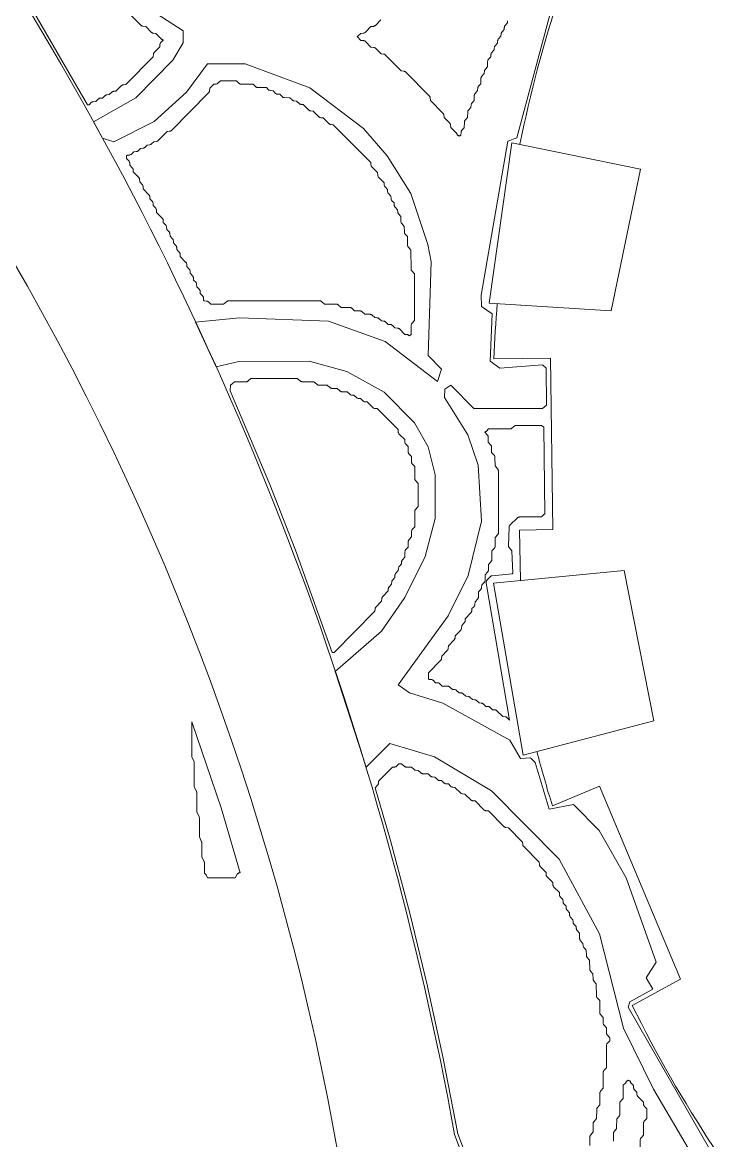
# Model space of a CAD drawing. Header units: inches. Extents: x 36 to 190, y -75 to 56.
# Drawn here: x 40.85 to 46.39, y -54.96 to -46.09 of the extents above; entities that cross this region are included whole.
import ezdxf

# ---------------------------------------------------------------- set-up
doc = ezdxf.new("R2010")
doc.units = ezdxf.units.IN
for name, color, linetype, lineweight in [('01_ORIGINAL_CAD', 7, 'Continuous', 20), ('02_APPROVED_PDF_OUTLINES', 7, 'Continuous', 15), ('03_ADDED_AREAS_SAME_COMPOSITION', 7, 'Continuous', 15), ('04_APPROVED_PERIMETER', 7, 'Continuous', 15)]:
    doc.layers.add(name, color=color, linetype=linetype, lineweight=lineweight)

# ---------------------------------------------------------------- blocks, each defined once
blk = doc.blocks.new('07_SCALES')
at = {"layer": '01_ORIGINAL_CAD'}
for points in [[(44.2832, 37.0838, 0.090917), (40.9305, 45.9685, -0.652582), (40.9305, 49.0108, -0.158741), (45.0035, 48.4251, -0.098355), (47.824, 46.2028), (47.7547, 46.078)], [(47.0869, 44.6297, -0.062406), (47.763, 46.0735), (45.5722, 47.2899, 0.058367), (44.8008, 44.9442, 0.058367)], [(44.6214, 43.6801, 0.010358), (44.595, 43.2412)], [(44.936, 40.1239, 0.010564), (45.0593, 39.6928, 0.010564)], [(45.6919, 38.1087, 0.060935), (47.1089, 35.956, -0.206423), (49.3752, 35.9901)], [(46.9349, 35.809, 0.119192), (44.6213, 36.1879), (44.2832, 37.0838)]]:
    blk.add_lwpolyline(points, format="xyb", dxfattribs=at)
for points in [[(45.7571, 44.7481), (44.7382, 44.9571), (44.5564, 43.6842), (45.5244, 43.6224)], [(45.6289, 41.5624), (44.5925, 41.4607), (44.8281, 40.0955), (45.8647, 40.3685)]]:
    blk.add_lwpolyline(points, close=True, dxfattribs=at)
for points in [[(45.0437, 43.247), (44.595, 43.2412)], [(44.8072, 41.4818), (44.7991, 41.881), (45.0612, 41.8863), (45.0437, 43.247)], [(46.075, 38.3173), (45.4333, 39.8494), (45.0593, 39.6928)], [(46.075, 38.3173), (45.6919, 38.1087)]]:
    blk.add_lwpolyline(points, dxfattribs=at)
blk.add_arc((22.064, 33.1953), 21.6191, 354.05829, 36.03187, dxfattribs=at)
at = {"layer": '02_APPROVED_PDF_OUTLINES'}
for points in [[(44.7039, 45.9256), (44.7032, 45.9085), (44.6842, 45.8879), (44.6819, 45.8852), (44.6801, 45.8821), (44.6788, 45.8789), (44.6779, 45.8754), (44.6775, 45.8719), (44.6768, 45.8551), (44.6595, 45.8372), (44.6573, 45.8346), (44.6554, 45.8317), (44.654, 45.8286), (44.653, 45.8253), (44.6525, 45.8219), (44.6508, 45.8015), (44.6313, 45.7805), (44.6291, 45.7778), (44.6273, 45.7747), (44.6259, 45.7715), (44.625, 45.768), (44.6246, 45.7645), (44.6239, 45.7474), (44.6048, 45.7268), (44.6026, 45.7241), (44.6008, 45.721), (44.5995, 45.7178), (44.5986, 45.7143), (44.5982, 45.7108), (44.5975, 45.6937), (44.5784, 45.6731), (44.5762, 45.6704), (44.5744, 45.6673), (44.573, 45.6641), (44.5721, 45.6606), (44.5717, 45.6571), (44.571, 45.64), (44.552, 45.6194), (44.55, 45.6171), (44.5484, 45.6145), (44.5471, 45.6118), (44.5461, 45.6089), (44.5455, 45.6059), (44.5453, 45.6029), (44.5444, 45.5595), (44.5273, 45.5419), (44.5251, 45.5392), (44.5233, 45.5363), (44.5218, 45.5332), (44.5209, 45.5299), (44.5203, 45.5265), (44.5186, 45.5062), (44.4991, 45.4852), (44.4972, 45.4828), (44.4956, 45.4803), (44.4943, 45.4775), (44.4933, 45.4746), (44.4927, 45.4717), (44.4924, 45.4686), (44.4916, 45.4253), (44.4745, 45.4076), (44.4723, 45.405), (44.4704, 45.4021), (44.469, 45.399), (44.468, 45.3957), (44.4675, 45.3923), (44.4657, 45.3715), (44.4449, 45.3475), (44.4428, 45.3447), (44.4411, 45.3416), (44.4398, 45.3382), (44.439, 45.3348), (44.4388, 45.3312), (44.4386, 45.2909), (44.4216, 45.2734), (44.4194, 45.2708), (44.4176, 45.2679), (44.4162, 45.2647), (44.4152, 45.2615), (44.4147, 45.2581), (44.413, 45.2377), (44.3935, 45.2167), (44.3915, 45.2143), (44.3899, 45.2118), (44.3886, 45.209), (44.3876, 45.2062), (44.387, 45.2032), (44.3868, 45.2002), (44.3859, 45.1565), (44.3671, 45.1362), (44.3651, 45.1338), (44.3635, 45.1312), (44.3622, 45.1285), (44.3612, 45.1256), (44.3606, 45.1227), (44.3604, 45.1196), (44.3595, 45.0759), (44.3407, 45.0556), (44.3388, 45.0533), (44.3371, 45.0507), (44.3358, 45.048), (44.3349, 45.0452), (44.3343, 45.0422), (44.334, 45.0392), (44.3335, 45.017), (44.3323, 45.0166), (44.3291, 45.0153), (44.3262, 45.0135), (44.3236, 45.0113), (44.3199, 45.0079), (44.3161, 45.0113), (44.3135, 45.0135), (44.3106, 45.0153), (44.3074, 45.0166), (44.3041, 45.0175), (44.304, 45.0175), (44.3034, 45.0206), (44.3024, 45.0237), (44.301, 45.0266), (44.2992, 45.0294), (44.2971, 45.0318), (44.2527, 45.077), (44.2509, 45.097), (44.2504, 45.1004), (44.2494, 45.1037), (44.2479, 45.1068), (44.2461, 45.1097), (44.2438, 45.1123), (44.1994, 45.1574), (44.1977, 45.1775), (44.1971, 45.1809), (44.1961, 45.1842), (44.1947, 45.1873), (44.1928, 45.1902), (44.1905, 45.1928), (44.0925, 45.2921), (44.0892, 45.3151), (44.0886, 45.3183), (44.0875, 45.3213), (44.0861, 45.3242), (44.0843, 45.3268), (44.0822, 45.3293), (43.8961, 45.517), (43.8936, 45.5191), (43.891, 45.521), (43.8881, 45.5224), (43.885, 45.5235), (43.8819, 45.5241), (43.8592, 45.5274), (43.7342, 45.653), (43.7316, 45.6553), (43.7287, 45.6572), (43.7255, 45.6587), (43.7222, 45.6597), (43.7187, 45.6603), (43.6991, 45.662), (43.6545, 45.7066), (43.6518, 45.7089), (43.6489, 45.7108), (43.6458, 45.7123), (43.6424, 45.7133), (43.639, 45.7139), (43.6194, 45.7156), (43.5747, 45.7603), (43.5721, 45.7626), (43.5692, 45.7645), (43.566, 45.7659), (43.5627, 45.7669), (43.5592, 45.7675), (43.5397, 45.7692), (43.5089, 45.8003), (43.5089, 45.8006), (43.5102, 45.8009), (43.5133, 45.8019), (43.5162, 45.8034), (43.519, 45.8052), (43.5214, 45.8073), (43.5394, 45.8252), (43.5591, 45.827), (43.5625, 45.8276), (43.5658, 45.8286), (43.569, 45.8301), (43.5719, 45.832), (43.5745, 45.8343), (43.619, 45.879), (43.6386, 45.8808), (43.642, 45.8813), (43.6454, 45.8823), (43.6485, 45.8838), (43.6514, 45.8857), (43.6541, 45.888), (43.6985, 45.9327)], [(41.4222, 46.2641), (41.7945, 45.8886), (41.797, 45.8864), (41.7996, 45.8846), (41.8025, 45.8832), (41.8056, 45.8821), (41.8087, 45.8814), (41.8314, 45.8782), (41.8766, 45.833), (41.8792, 45.8307), (41.8822, 45.8288), (41.8853, 45.8273), (41.8887, 45.8263), (41.8921, 45.8258), (41.9117, 45.824), (41.9564, 45.7794), (41.9588, 45.7772), (41.9616, 45.7754), (41.9645, 45.7739), (41.9676, 45.7729), (41.969, 45.7726), (41.969, 45.7718), (41.9504, 45.7517), (41.9481, 45.7489), (41.9463, 45.7459), (41.945, 45.7426), (41.9441, 45.7392), (41.9437, 45.7357), (41.943, 45.7189), (41.8992, 45.6742), (41.897, 45.6715), (41.8951, 45.6686), (41.8937, 45.6655), (41.8927, 45.6622), (41.8922, 45.6588), (41.8905, 45.6388), (41.6736, 45.4189), (41.654, 45.4171), (41.6506, 45.4166), (41.6473, 45.4156), (41.6441, 45.4141), (41.6412, 45.4122), (41.6386, 45.4099), (41.5946, 45.3656), (41.5782, 45.3649), (41.5747, 45.3645), (41.5712, 45.3635), (41.5679, 45.3621), (41.5649, 45.3603), (41.5621, 45.358), (41.5419, 45.3388), (41.5252, 45.338), (41.5216, 45.3376), (41.5182, 45.3367), (41.5149, 45.3353), (41.5118, 45.3334), (41.5091, 45.3311), (41.4889, 45.3119), (41.4722, 45.3111), (41.4686, 45.3107), (41.4652, 45.3098), (41.4619, 45.3084), (41.4588, 45.3065), (41.456, 45.3043), (41.4354, 45.2846), (41.4154, 45.2828), (41.412, 45.2822), (41.4087, 45.2812), (41.4055, 45.2797), (41.4026, 45.2778), (41.4, 45.2756), (41.3829, 45.2586), (41.3697, 45.2586), (40.9522, 45.981)], [(44.5348, 36.4881), (44.3074, 37.0907), (44.1943, 37.6758), (44.1942, 37.6764), (44.0675, 38.2604), (44.0674, 38.2609), (43.9277, 38.8414), (43.9275, 38.842), (43.7747, 39.4188), (43.7746, 39.4194), (43.6537, 39.8372), (43.6716, 39.8564), (43.6738, 39.8591), (43.6757, 39.8622), (43.677, 39.8654), (43.6779, 39.8689), (43.6783, 39.8724), (43.679, 39.8891), (43.7891, 40.0007), (43.8053, 40.0014), (43.8089, 40.0018), (43.8123, 40.0028), (43.8156, 40.0042), (43.8187, 40.006), (43.8214, 40.0083), (43.8412, 40.0271), (43.8623, 40.0271), (43.8851, 40.0069), (43.8874, 40.0051), (43.89, 40.0035), (43.8927, 40.0023), (43.8956, 40.0014), (43.8985, 40.0008), (43.9015, 40.0006), (43.9411, 40.0004), (43.9583, 39.9833), (43.9609, 39.9811), (43.9638, 39.9792), (43.967, 39.9777), (43.9703, 39.9767), (43.9737, 39.9762), (43.9937, 39.9744), (44.0144, 39.9547), (44.0168, 39.9528), (44.0194, 39.9511), (44.0221, 39.9498), (44.025, 39.9488), (44.028, 39.9482), (44.0311, 39.9479), (44.0737, 39.947), (44.0911, 39.9298), (44.0937, 39.9275), (44.0966, 39.9256), (44.0998, 39.9242), (44.1031, 39.9232), (44.1065, 39.9226), (44.1265, 39.9208), (44.1473, 39.9012), (44.15, 39.8989), (44.1531, 39.8971), (44.1564, 39.8957), (44.1598, 39.8947), (44.1634, 39.8943), (44.1801, 39.8936), (44.2004, 39.8744), (44.2032, 39.8721), (44.2062, 39.8703), (44.2095, 39.8689), (44.213, 39.8679), (44.2165, 39.8675), (44.2332, 39.8668), (44.2535, 39.8476), (44.2563, 39.8453), (44.2594, 39.8435), (44.2626, 39.8421), (44.2661, 39.8411), (44.2697, 39.8407), (44.286, 39.84), (44.3302, 39.7958), (44.3328, 39.7935), (44.3357, 39.7916), (44.3389, 39.7902), (44.3422, 39.7891), (44.3457, 39.7886), (44.3654, 39.7868), (44.4127, 39.7406), (44.415, 39.7386), (44.4176, 39.7369), (44.4203, 39.7355), (44.4231, 39.7345), (44.4261, 39.7338), (44.4291, 39.7335), (44.4454, 39.7328), (44.5162, 39.6618), (44.5189, 39.6595), (44.5218, 39.6576), (44.5249, 39.6561), (44.5283, 39.6551), (44.5317, 39.6545), (44.5513, 39.6528), (44.6734, 39.5296), (44.6758, 39.5275), (44.6785, 39.5257), (44.6814, 39.5242), (44.6845, 39.5232), (44.6876, 39.5225), (44.7103, 39.5193), (44.8222, 39.4063), (44.824, 39.3864), (44.8245, 39.383), (44.8255, 39.3797), (44.827, 39.3765), (44.8289, 39.3736), (44.8311, 39.371), (44.9548, 39.2459), (44.9556, 39.2291), (44.9559, 39.2261), (44.9566, 39.2232), (44.9576, 39.2204), (44.9589, 39.2177), (44.9606, 39.2152), (44.9625, 39.2129), (45.0085, 39.1651), (45.0103, 39.145), (45.0108, 39.1416), (45.0118, 39.1383), (45.0133, 39.1351), (45.0151, 39.1322), (45.0174, 39.1296), (45.0618, 39.0845), (45.0635, 39.0645), (45.064, 39.0611), (45.0651, 39.0578), (45.0665, 39.0547), (45.0684, 39.0518), (45.0706, 39.0491), (45.1146, 39.0045), (45.1153, 38.9877), (45.1157, 38.9842), (45.1166, 38.9807), (45.118, 38.9775), (45.1198, 38.9745), (45.122, 38.9717), (45.1416, 38.9507), (45.1434, 38.9303), (45.1439, 38.927), (45.1449, 38.9237), (45.1464, 38.9206), (45.1482, 38.9177), (45.1504, 38.9151), (45.1679, 38.8972), (45.1686, 38.8803), (45.169, 38.8768), (45.1699, 38.8734), (45.1713, 38.8702), (45.1731, 38.8671), (45.1753, 38.8644), (45.1945, 38.8438), (45.1953, 38.8267), (45.1957, 38.8232), (45.1966, 38.8198), (45.1979, 38.8165), (45.1997, 38.8135), (45.202, 38.8107), (45.2215, 38.7897), (45.2233, 38.7694), (45.2239, 38.766), (45.2249, 38.7627), (45.2263, 38.7596), (45.2281, 38.7567), (45.2303, 38.7541), (45.2478, 38.7362), (45.2485, 38.7194), (45.249, 38.7159), (45.2498, 38.7124), (45.2512, 38.7092), (45.253, 38.7062), (45.2552, 38.7034), (45.2742, 38.6831), (45.2752, 38.6394), (45.2755, 38.6364), (45.2761, 38.6334), (45.2771, 38.6305), (45.2784, 38.6278), (45.28, 38.6252), (45.2819, 38.6229), (45.3015, 38.6019), (45.3033, 38.5815), (45.3039, 38.5782), (45.3049, 38.5749), (45.3063, 38.5718), (45.3081, 38.5689), (45.3103, 38.5663), (45.3276, 38.5486), (45.3286, 38.5052), (45.3288, 38.5022), (45.3294, 38.4992), (45.3304, 38.4964), (45.3317, 38.4936), (45.3334, 38.4911), (45.3353, 38.4887), (45.3542, 38.4685), (45.3553, 38.3981), (45.3555, 38.395), (45.3562, 38.392), (45.3571, 38.3891), (45.3584, 38.3864), (45.3601, 38.3838), (45.362, 38.3814), (45.381, 38.3611), (45.382, 38.3174), (45.3823, 38.3144), (45.3829, 38.3114), (45.3839, 38.3085), (45.3852, 38.3058), (45.3868, 38.3032), (45.3887, 38.3009), (45.4075, 38.2808), (45.408, 38.1865), (45.4082, 38.1829), (45.409, 38.1794), (45.4103, 38.1761), (45.412, 38.173), (45.4141, 38.1701), (45.4343, 38.1471), (45.4348, 38.0523), (45.435, 38.0487), (45.4358, 38.0452), (45.4371, 38.0419), (45.4388, 38.0388), (45.4409, 38.0359), (45.4611, 38.0129), (45.4615, 37.9717), (45.4617, 37.9682), (45.4625, 37.9647), (45.4638, 37.9614), (45.4655, 37.9583), (45.4676, 37.9554), (45.4878, 37.9324), (45.4882, 37.8912), (45.4884, 37.8877), (45.4892, 37.8842), (45.4905, 37.8809), (45.4922, 37.8778), (45.4943, 37.8749), (45.5145, 37.8519), (45.5145, 37.8293), (45.4945, 37.8063), (45.4923, 37.8034), (45.4906, 37.8003), (45.4894, 37.7969), (45.4886, 37.7934), (45.4884, 37.7898), (45.4884, 37.6146), (45.4684, 37.5915), (45.4662, 37.5887), (45.4645, 37.5855), (45.4632, 37.5822), (45.4625, 37.5787), (45.4622, 37.5751), (45.4622, 37.4535), (45.4421, 37.4305), (45.44, 37.4276), (45.4383, 37.4245), (45.437, 37.4211), (45.4362, 37.4176), (45.436, 37.4141), (45.4359, 37.3198), (45.4172, 37.2996), (45.4153, 37.2973), (45.4136, 37.2947), (45.4123, 37.2919), (45.4114, 37.289), (45.4108, 37.286), (45.4105, 37.2829), (45.4097, 37.2121), (45.3895, 37.1889), (45.3873, 37.186), (45.3856, 37.1829), (45.3844, 37.1795), (45.3836, 37.1761), (45.3833, 37.1725), (45.3832, 37.1046), (45.3631, 37.0815), (45.361, 37.0786), (45.3593, 37.0755), (45.358, 37.0722), (45.3573, 37.0687), (45.357, 37.0651), (45.3569, 36.9976)], [(45.5427, 37.0325), (45.5428, 37.1004), (45.5629, 37.1235), (45.565, 37.1264), (45.5667, 37.1295), (45.568, 37.1328), (45.5688, 37.1363), (45.569, 37.1399), (45.5691, 37.2078), (45.5892, 37.2309), (45.5914, 37.2338), (45.5931, 37.2369), (45.5943, 37.2402), (45.5951, 37.2437), (45.5954, 37.2473), (45.5954, 37.3421), (45.6155, 37.3651), (45.6177, 37.368), (45.6194, 37.3711), (45.6206, 37.3745), (45.6214, 37.3779), (45.6216, 37.3815), (45.6217, 37.4755), (45.6387, 37.493), (45.6408, 37.4954), (45.6425, 37.4981), (45.6439, 37.5011), (45.6449, 37.5042), (45.6455, 37.5072), (45.6456, 37.5072), (45.6489, 37.5081), (45.652, 37.5095), (45.6549, 37.5112), (45.6576, 37.5134), (45.6606, 37.5163), (45.6616, 37.5154), (45.664, 37.5137), (45.6666, 37.5123), (45.6694, 37.5112), (45.6723, 37.5105), (45.6768, 37.5095), (45.6771, 37.5073), (45.6777, 37.5041), (45.6787, 37.501), (45.6801, 37.4981), (45.6819, 37.4954), (45.684, 37.493), (45.7019, 37.4746), (45.7036, 37.4546), (45.7042, 37.4512), (45.7052, 37.4479), (45.7066, 37.4448), (45.7084, 37.4419), (45.7106, 37.4393), (45.7285, 37.421), (45.7303, 37.4009), (45.7308, 37.3975), (45.7318, 37.3942), (45.7333, 37.3911), (45.7351, 37.3882), (45.7374, 37.3856), (45.7813, 37.3409), (45.7821, 37.3241), (45.7825, 37.3206), (45.7834, 37.3172), (45.7848, 37.3139), (45.7866, 37.3109), (45.7888, 37.3081), (45.8076, 37.288), (45.8077, 37.2122), (45.7877, 37.1892), (45.7855, 37.1863), (45.7838, 37.1832), (45.7825, 37.1798), (45.7818, 37.1763), (45.7815, 37.1728), (45.7814, 37.078), (45.7614, 37.0549), (45.7592, 37.0521), (45.7575, 37.049), (45.7562, 37.0456), (45.7555, 37.0421), (45.7552, 37.0386), (45.7551, 36.9443)]]:
    blk.add_lwpolyline(points, dxfattribs=at)
for points in [[(42.424, 45.4477), (42.5513, 45.4478), (42.5741, 45.4276), (42.5764, 45.4258), (42.579, 45.4242), (42.5818, 45.423), (42.5846, 45.4221), (42.5876, 45.4215), (42.5906, 45.4213), (42.684, 45.4211), (42.7068, 45.4009), (42.7092, 45.399), (42.7118, 45.3975), (42.7145, 45.3962), (42.7174, 45.3953), (42.7203, 45.3948), (42.7234, 45.3946), (42.7894, 45.3944), (42.8066, 45.3773), (42.8092, 45.3751), (42.8121, 45.3732), (42.8153, 45.3717), (42.8186, 45.3707), (42.822, 45.3702), (42.842, 45.3684), (42.8628, 45.3487), (42.8655, 45.3465), (42.8686, 45.3446), (42.8719, 45.3432), (42.8753, 45.3423), (42.8789, 45.3419), (42.8956, 45.3412), (42.9159, 45.3219), (42.9183, 45.32), (42.9208, 45.3183), (42.9236, 45.317), (42.9265, 45.316), (42.9295, 45.3153), (42.9326, 45.3151), (42.9752, 45.3142), (42.9926, 45.2969), (42.9952, 45.2947), (42.9981, 45.2928), (43.0012, 45.2914), (43.0046, 45.2903), (43.008, 45.2898), (43.028, 45.288), (43.0487, 45.2684), (43.0515, 45.2661), (43.0545, 45.2642), (43.0578, 45.2628), (43.0613, 45.2619), (43.0648, 45.2615), (43.0812, 45.2608), (43.1254, 45.2166), (43.128, 45.2143), (43.1309, 45.2124), (43.1341, 45.2109), (43.1374, 45.2099), (43.1409, 45.2094), (43.1605, 45.2076), (43.2051, 45.163), (43.2077, 45.1607), (43.2107, 45.1588), (43.2138, 45.1573), (43.2171, 45.1563), (43.2206, 45.1558), (43.2404, 45.154), (43.2877, 45.1078), (43.29, 45.1058), (43.2925, 45.1041), (43.2952, 45.1027), (43.2981, 45.1017), (43.301, 45.101), (43.304, 45.1007), (43.3203, 45.1), (43.6175, 44.8003), (43.6192, 44.7803), (43.6198, 44.7769), (43.6208, 44.7736), (43.6222, 44.7705), (43.6241, 44.7676), (43.6263, 44.765), (43.6707, 44.7199), (43.6725, 44.6999), (43.673, 44.6965), (43.674, 44.6932), (43.6755, 44.69), (43.6773, 44.6871), (43.6796, 44.6845), (43.7235, 44.6398), (43.7243, 44.623), (43.7247, 44.6195), (43.7256, 44.6161), (43.7269, 44.6129), (43.7288, 44.6098), (43.731, 44.6071), (43.7502, 44.5865), (43.7509, 44.5694), (43.7513, 44.5659), (43.7522, 44.5624), (43.7536, 44.5592), (43.7554, 44.5562), (43.7576, 44.5534), (43.7772, 44.5324), (43.779, 44.5121), (43.7795, 44.5087), (43.7805, 44.5054), (43.782, 44.5023), (43.7838, 44.4994), (43.786, 44.4968), (43.8035, 44.4789), (43.8042, 44.462), (43.8046, 44.4585), (43.8055, 44.4551), (43.8069, 44.4519), (43.8087, 44.4488), (43.8109, 44.4461), (43.8305, 44.4251), (43.8323, 44.4047), (43.8328, 44.4014), (43.8338, 44.3981), (43.8353, 44.395), (43.8371, 44.3921), (43.8393, 44.3895), (43.8564, 44.372), (43.8567, 44.3316), (43.857, 44.3281), (43.8578, 44.3246), (43.859, 44.3213), (43.8607, 44.3182), (43.8629, 44.3153), (43.8832, 44.2921), (43.8842, 44.2479), (43.8845, 44.2449), (43.8851, 44.2419), (43.8861, 44.2391), (43.8874, 44.2363), (43.889, 44.2338), (43.891, 44.2314), (43.9098, 44.2113), (43.9101, 44.1438), (43.9104, 44.1403), (43.9112, 44.1368), (43.9125, 44.1335), (43.9142, 44.1303), (43.9163, 44.1275), (43.9365, 44.1044), (43.937, 43.956), (43.9373, 43.9524), (43.9381, 43.9489), (43.9393, 43.9456), (43.9411, 43.9425), (43.9432, 43.9396), (43.9634, 43.9166), (43.9637, 43.7711), (43.9641, 43.5451), (43.944, 43.522), (43.9419, 43.5192), (43.9402, 43.516), (43.9389, 43.5127), (43.9382, 43.5092), (43.9379, 43.5057), (43.9378, 43.433), (43.9371, 43.4328), (43.934, 43.4314), (43.9311, 43.4296), (43.9284, 43.4275), (43.9247, 43.424), (43.921, 43.4275), (43.9182, 43.4297), (43.9152, 43.4315), (43.912, 43.4329), (43.9085, 43.4337), (43.905, 43.4341), (43.8887, 43.4349), (43.8445, 43.4791), (43.8419, 43.4814), (43.839, 43.4833), (43.8358, 43.4847), (43.8325, 43.4857), (43.829, 43.4863), (43.809, 43.4881), (43.7883, 43.5077), (43.7855, 43.51), (43.7825, 43.5119), (43.7792, 43.5132), (43.7757, 43.5142), (43.7722, 43.5146), (43.7554, 43.5153), (43.7351, 43.5345), (43.7324, 43.5368), (43.7293, 43.5387), (43.726, 43.54), (43.7226, 43.541), (43.719, 43.5414), (43.7023, 43.5421), (43.682, 43.5613), (43.6792, 43.5636), (43.6762, 43.5655), (43.6729, 43.5668), (43.6694, 43.5678), (43.6659, 43.5682), (43.6492, 43.5689), (43.6289, 43.5881), (43.6265, 43.5901), (43.6239, 43.5918), (43.6212, 43.5931), (43.6183, 43.5941), (43.6153, 43.5947), (43.6122, 43.595), (43.5692, 43.5959), (43.5492, 43.6149), (43.5468, 43.6169), (43.5442, 43.6186), (43.5415, 43.6199), (43.5386, 43.6209), (43.5356, 43.6215), (43.5325, 43.6218), (43.4891, 43.6227), (43.4661, 43.6431), (43.4637, 43.645), (43.4611, 43.6465), (43.4584, 43.6478), (43.4555, 43.6487), (43.4525, 43.6492), (43.4495, 43.6494), (43.3827, 43.6496), (43.3598, 43.6699), (43.3575, 43.6717), (43.3549, 43.6733), (43.3521, 43.6745), (43.3493, 43.6754), (43.3463, 43.676), (43.3433, 43.6762), (43.2499, 43.6764), (43.2271, 43.6966), (43.2247, 43.6985), (43.2221, 43.7001), (43.2193, 43.7013), (43.2164, 43.7022), (43.2135, 43.7027), (43.2105, 43.7029), (42.4908, 43.7027), (42.4874, 43.7024), (42.484, 43.7017), (42.4808, 43.7006), (42.4778, 43.699), (42.475, 43.697), (42.4491, 43.6758), (42.3481, 43.6757), (42.331, 43.6927), (42.3284, 43.695), (42.3255, 43.6969), (42.3223, 43.6983), (42.319, 43.6993), (42.3156, 43.6999), (42.296, 43.7016), (42.2914, 43.7063), (42.2907, 43.723), (42.2903, 43.7265), (42.2894, 43.7299), (42.288, 43.7332), (42.2862, 43.7362), (42.284, 43.739), (42.2648, 43.7595), (42.264, 43.7767), (42.2636, 43.7802), (42.2627, 43.7836), (42.2614, 43.7868), (42.2595, 43.7899), (42.2573, 43.7926), (42.2377, 43.8136), (42.2359, 43.834), (42.2354, 43.8374), (42.2344, 43.8406), (42.233, 43.8438), (42.2311, 43.8466), (42.2289, 43.8492), (42.2115, 43.8671), (42.2107, 43.884), (42.2103, 43.8875), (42.2094, 43.8909), (42.2081, 43.8942), (42.2063, 43.8972), (42.204, 43.8999), (42.1849, 43.9205), (42.1841, 43.9376), (42.1837, 43.9412), (42.1828, 43.9446), (42.1814, 43.9478), (42.1796, 43.9509), (42.1774, 43.9536), (42.1582, 43.9741), (42.1574, 43.9913), (42.1571, 43.9943), (42.1565, 43.9972), (42.1554, 44.0001), (42.1541, 44.0027), (42.1524, 44.0052), (42.1505, 44.0075), (42.105, 44.0548), (42.1042, 44.0718), (42.1038, 44.0753), (42.1029, 44.0787), (42.1015, 44.082), (42.0997, 44.085), (42.0975, 44.0877), (42.0783, 44.1083), (42.0776, 44.1254), (42.0771, 44.129), (42.0763, 44.1324), (42.0749, 44.1356), (42.0731, 44.1387), (42.0708, 44.1414), (42.0517, 44.1619), (42.0509, 44.1791), (42.0505, 44.1826), (42.0496, 44.186), (42.0482, 44.1893), (42.0464, 44.1923), (42.0442, 44.1951), (42.025, 44.2156), (42.0243, 44.2328), (42.0239, 44.2363), (42.023, 44.2397), (42.0216, 44.2429), (42.0198, 44.246), (42.0176, 44.2487), (41.9984, 44.2693), (41.9976, 44.2864), (41.9972, 44.2899), (41.9963, 44.2933), (41.9949, 44.2966), (41.9931, 44.2996), (41.9909, 44.3024), (41.9713, 44.3234), (41.9695, 44.3437), (41.969, 44.3471), (41.968, 44.3504), (41.9665, 44.3536), (41.9647, 44.3565), (41.9624, 44.3591), (41.9185, 44.4038), (41.9177, 44.4206), (41.9173, 44.4241), (41.9164, 44.4275), (41.9151, 44.4307), (41.9132, 44.4338), (41.911, 44.4365), (41.8914, 44.4575), (41.8896, 44.4779), (41.8891, 44.4813), (41.8881, 44.4845), (41.8867, 44.4877), (41.8848, 44.4905), (41.8826, 44.4931), (41.8652, 44.511), (41.8644, 44.5279), (41.8641, 44.5309), (41.8634, 44.5338), (41.8624, 44.5366), (41.8611, 44.5393), (41.8594, 44.5418), (41.8575, 44.5441), (41.8119, 44.5914), (41.8112, 44.6084), (41.8108, 44.6119), (41.8099, 44.6153), (41.8085, 44.6185), (41.8067, 44.6216), (41.8045, 44.6243), (41.7849, 44.6453), (41.7831, 44.6657), (41.7826, 44.6691), (41.7816, 44.6724), (41.7801, 44.6755), (41.7783, 44.6784), (41.776, 44.681), (41.732, 44.7257), (41.7313, 44.7425), (41.7309, 44.746), (41.73, 44.7494), (41.7286, 44.7527), (41.7268, 44.7557), (41.7246, 44.7585), (41.7054, 44.779), (41.7047, 44.7962), (41.7042, 44.7997), (41.7034, 44.8031), (41.702, 44.8063), (41.7002, 44.8094), (41.698, 44.8121), (41.6792, 44.8322), (41.6791, 44.8535), (41.6833, 44.8576), (41.7028, 44.8594), (41.7062, 44.8599), (41.7095, 44.861), (41.7127, 44.8624), (41.7156, 44.8643), (41.7182, 44.8666), (41.7362, 44.8845), (41.7558, 44.8863), (41.7593, 44.8868), (41.7626, 44.8878), (41.7657, 44.8893), (41.7686, 44.8912), (41.7712, 44.8935), (41.7892, 44.9114), (41.8089, 44.9131), (41.8123, 44.9137), (41.8156, 44.9147), (41.8188, 44.9162), (41.8217, 44.9181), (41.8243, 44.9203), (41.8422, 44.9383), (41.8619, 44.94), (41.8653, 44.9406), (41.8686, 44.9416), (41.8718, 44.9431), (41.8747, 44.9449), (41.8773, 44.9472), (41.8953, 44.9651), (41.915, 44.9669), (41.9184, 44.9675), (41.9217, 44.9685), (41.9249, 44.97), (41.9278, 44.9719), (41.9305, 44.9742), (42.0014, 45.0457), (42.021, 45.0475), (42.0244, 45.0481), (42.0278, 45.0491), (42.031, 45.0506), (42.0339, 45.0525), (42.0365, 45.0548), (42.3302, 45.3522), (42.3323, 45.3546), (42.3341, 45.3573), (42.3355, 45.3602), (42.3366, 45.3632), (42.3372, 45.3664), (42.3404, 45.3894), (42.3719, 45.4213), (42.3882, 45.4221), (42.3917, 45.4225), (42.3952, 45.4234), (42.3985, 45.4248), (42.4015, 45.4267), (42.4043, 45.4289)], [(42.5044, 43.0351), (42.5068, 43.0356), (42.5099, 43.0366), (42.5128, 43.0381), (42.5155, 43.0399), (42.518, 43.0421), (42.5351, 43.0591), (42.6277, 43.0594), (42.6307, 43.0596), (42.6337, 43.0602), (42.6365, 43.0611), (42.6393, 43.0623), (42.6419, 43.0639), (42.6442, 43.0658), (42.6669, 43.086), (43.0336, 43.0863), (43.0564, 43.0661), (43.0587, 43.0642), (43.0613, 43.0626), (43.0641, 43.0614), (43.0669, 43.0605), (43.0699, 43.0599), (43.0729, 43.0598), (43.1663, 43.0596), (43.1891, 43.0393), (43.1915, 43.0375), (43.1941, 43.0359), (43.1968, 43.0347), (43.1997, 43.0338), (43.2026, 43.0332), (43.2056, 43.033), (43.272, 43.0328), (43.2919, 43.014), (43.2943, 43.012), (43.2969, 43.0103), (43.2996, 43.009), (43.3025, 43.008), (43.3055, 43.0074), (43.3086, 43.0071), (43.3515, 43.0062), (43.3716, 42.9872), (43.374, 42.9852), (43.3765, 42.9836), (43.3793, 42.9822), (43.3822, 42.9812), (43.3852, 42.9806), (43.3883, 42.9803), (43.4312, 42.9794), (43.4513, 42.9604), (43.454, 42.9581), (43.4571, 42.9563), (43.4604, 42.9549), (43.4638, 42.954), (43.4674, 42.9536), (43.4841, 42.9529), (43.5044, 42.9336), (43.5072, 42.9313), (43.5102, 42.9295), (43.5135, 42.9281), (43.517, 42.9272), (43.5205, 42.9268), (43.5373, 42.9261), (43.5576, 42.9068), (43.5603, 42.9045), (43.5634, 42.9027), (43.5667, 42.9013), (43.5701, 42.9004), (43.5737, 42.9), (43.59, 42.8993), (43.6342, 42.8551), (43.6368, 42.8528), (43.6398, 42.8509), (43.6429, 42.8494), (43.6462, 42.8484), (43.6497, 42.8478), (43.6693, 42.8461), (43.8339, 42.6801), (43.8356, 42.6601), (43.8362, 42.6567), (43.8372, 42.6534), (43.8386, 42.6503), (43.8405, 42.6474), (43.8427, 42.6448), (43.8867, 42.6001), (43.8874, 42.5833), (43.8878, 42.5798), (43.8887, 42.5764), (43.8901, 42.5731), (43.8919, 42.5701), (43.8941, 42.5674), (43.9131, 42.547), (43.9141, 42.5033), (43.9144, 42.5003), (43.915, 42.4974), (43.916, 42.4945), (43.9173, 42.4917), (43.9189, 42.4892), (43.9208, 42.4869), (43.9398, 42.4665), (43.9408, 42.4228), (43.9411, 42.4198), (43.9417, 42.4169), (43.9426, 42.414), (43.944, 42.4112), (43.9456, 42.4087), (43.9475, 42.4064), (43.9663, 42.3862), (43.9668, 42.2919), (43.967, 42.2884), (43.9678, 42.2849), (43.9691, 42.2815), (43.9708, 42.2784), (43.9729, 42.2756), (43.9931, 42.2525), (43.9934, 42.0689), (43.9734, 42.0459), (43.9712, 42.043), (43.9695, 42.0399), (43.9683, 42.0365), (43.9675, 42.033), (43.9673, 42.0294), (43.9672, 41.9083), (43.9485, 41.8882), (43.9466, 41.8858), (43.945, 41.8833), (43.9437, 41.8805), (43.9427, 41.8777), (43.9421, 41.8747), (43.9419, 41.8717), (43.941, 41.828), (43.9221, 41.8077), (43.9202, 41.8053), (43.9186, 41.8027), (43.9173, 41.8), (43.9163, 41.7971), (43.9157, 41.7941), (43.9155, 41.7911), (43.9146, 41.7474), (43.8958, 41.7271), (43.8938, 41.7248), (43.8922, 41.7222), (43.8909, 41.7195), (43.8899, 41.7166), (43.8893, 41.7136), (43.8891, 41.7106), (43.8882, 41.6669), (43.8694, 41.6466), (43.8671, 41.6438), (43.8653, 41.6408), (43.864, 41.6375), (43.8631, 41.6341), (43.8627, 41.6306), (43.862, 41.6137), (43.8447, 41.5959), (43.8424, 41.5932), (43.8406, 41.5903), (43.8392, 41.5872), (43.8382, 41.5839), (43.8377, 41.5805), (43.836, 41.5602), (43.8165, 41.5392), (43.8143, 41.5364), (43.8125, 41.5334), (43.8111, 41.5301), (43.8102, 41.5267), (43.8098, 41.5232), (43.8091, 41.5063), (43.7918, 41.4885), (43.7896, 41.4858), (43.7877, 41.4829), (43.7863, 41.4798), (43.7853, 41.4765), (43.7848, 41.4731), (43.7831, 41.4528), (43.7636, 41.4318), (43.7614, 41.429), (43.7596, 41.426), (43.7582, 41.4227), (43.7573, 41.4193), (43.7569, 41.4158), (43.7562, 41.399), (43.7125, 41.3543), (43.7102, 41.3516), (43.7084, 41.3487), (43.7069, 41.3456), (43.706, 41.3423), (43.7054, 41.3389), (43.7037, 41.3189), (43.6595, 41.2737), (43.6573, 41.2711), (43.6554, 41.2682), (43.654, 41.265), (43.653, 41.2617), (43.6525, 41.2583), (43.6508, 41.2384), (43.3284, 40.9115), (43.3121, 40.9107), (43.3112, 40.9106), (43.0343, 41.687), (43.034, 41.6877), (42.8173, 42.2428), (42.8171, 42.2435), (42.5022, 42.9865)], [(44.5236, 42.6611), (44.5249, 42.6614), (44.528, 42.6624), (44.5309, 42.6638), (44.5336, 42.6657), (44.5361, 42.6678), (44.5532, 42.6848), (44.7224, 42.6849), (44.7258, 42.6852), (44.7291, 42.6859), (44.7324, 42.687), (44.7354, 42.6886), (44.7382, 42.6906), (44.7641, 42.7118), (44.9729, 42.712), (44.9908, 42.6979), (44.9997, 42.0098), (44.9976, 42.0091), (44.9948, 42.0077), (44.9921, 42.0059), (44.9897, 42.0038), (44.9726, 41.9868), (44.8004, 41.9863), (44.7973, 41.9861), (44.7942, 41.9855), (44.7912, 41.9845), (44.7883, 41.9832), (44.7857, 41.9815), (44.7832, 41.9794), (44.7225, 41.9215), (44.7203, 41.9192), (44.7185, 41.9165), (44.717, 41.9136), (44.7158, 41.9106), (44.7151, 41.9074), (44.7148, 41.9042), (44.7107, 41.7594), (44.7109, 41.7559), (44.7115, 41.7524), (44.7127, 41.749), (44.7143, 41.7459), (44.7163, 41.743), (44.7377, 41.7164), (44.7457, 41.5409), (44.74, 41.5354), (44.58, 41.5191), (44.577, 41.5186), (44.5741, 41.5178), (44.5713, 41.5166), (44.5687, 41.5151), (44.5663, 41.5133), (44.5642, 41.5113), (44.54, 41.4852), (44.538, 41.4827), (44.5363, 41.4799), (44.5349, 41.4769), (44.534, 41.4738), (44.5335, 41.4706), (44.5334, 41.4673), (44.5337, 41.464), (44.7194, 40.3735), (44.6998, 40.3931), (44.6972, 40.3954), (44.6943, 40.3973), (44.6911, 40.3988), (44.6878, 40.3998), (44.6843, 40.4003), (44.6645, 40.4021), (44.6173, 40.4483), (44.615, 40.4503), (44.6124, 40.452), (44.6097, 40.4534), (44.6069, 40.4544), (44.6039, 40.4551), (44.6009, 40.4554), (44.5841, 40.4562), (44.5638, 40.4754), (44.5611, 40.4777), (44.558, 40.4795), (44.5547, 40.4809), (44.5513, 40.4818), (44.5477, 40.4822), (44.531, 40.483), (44.5107, 40.5022), (44.5079, 40.5045), (44.5049, 40.5063), (44.5016, 40.5077), (44.4981, 40.5086), (44.4946, 40.509), (44.4779, 40.5098), (44.4576, 40.529), (44.4548, 40.5313), (44.4517, 40.5331), (44.4485, 40.5345), (44.445, 40.5354), (44.4414, 40.5358), (44.425, 40.5365), (44.4074, 40.554), (44.4048, 40.5563), (44.4019, 40.5581), (44.3988, 40.5596), (44.3954, 40.5606), (44.392, 40.5611), (44.372, 40.5629), (44.3513, 40.5826), (44.3485, 40.5849), (44.3455, 40.5867), (44.3422, 40.5881), (44.3387, 40.589), (44.3352, 40.5894), (44.3184, 40.5902), (44.2981, 40.6094), (44.2954, 40.6117), (44.2923, 40.6135), (44.289, 40.6149), (44.2856, 40.6158), (44.282, 40.6162), (44.2653, 40.617), (44.245, 40.6362), (44.2426, 40.6382), (44.2401, 40.6398), (44.2373, 40.6412), (44.2344, 40.6422), (44.2314, 40.6428), (44.2283, 40.643), (44.1854, 40.644), (44.1653, 40.663), (44.1626, 40.6652), (44.1595, 40.6671), (44.1562, 40.6685), (44.1528, 40.6694), (44.1492, 40.6698), (44.1325, 40.6705), (44.1122, 40.6898), (44.1094, 40.692), (44.1064, 40.6939), (44.1031, 40.6953), (44.0996, 40.6962), (44.0961, 40.6966), (44.0798, 40.6973), (44.076, 40.7011), (44.076, 40.7488), (44.1722, 40.8468), (44.1745, 40.8494), (44.1764, 40.8523), (44.1778, 40.8554), (44.1788, 40.8588), (44.1793, 40.8622), (44.181, 40.8822), (44.2252, 40.9274), (44.2275, 40.93), (44.2293, 40.9329), (44.2307, 40.936), (44.2317, 40.9393), (44.2323, 40.9427), (44.234, 40.9629), (44.2797, 41.0107), (44.2817, 41.013), (44.2833, 41.0155), (44.2847, 41.0182), (44.2857, 41.021), (44.2863, 41.024), (44.2866, 41.027), (44.2873, 41.0437), (44.3311, 41.0885), (44.3333, 41.0911), (44.3352, 41.094), (44.3366, 41.0971), (44.3376, 41.1004), (44.3381, 41.1039), (44.3398, 41.1242), (44.3593, 41.1452), (44.3616, 41.148), (44.3634, 41.151), (44.3647, 41.1543), (44.3656, 41.1577), (44.366, 41.1612), (44.3667, 41.1782), (44.412, 41.2255), (44.414, 41.2278), (44.4156, 41.2303), (44.417, 41.233), (44.418, 41.2359), (44.4186, 41.2388), (44.4189, 41.2418), (44.4196, 41.2586), (44.437, 41.2765), (44.4392, 41.2791), (44.441, 41.282), (44.4424, 41.2851), (44.4434, 41.2884), (44.4439, 41.2918), (44.4457, 41.3122), (44.4652, 41.3332), (44.4671, 41.3355), (44.4687, 41.3381), (44.47, 41.3408), (44.471, 41.3437), (44.4716, 41.3467), (44.4718, 41.3497), (44.4727, 41.3931), (44.4898, 41.4107), (44.492, 41.4134), (44.4939, 41.4163), (44.4953, 41.4194), (44.4963, 41.4227), (44.4968, 41.4261), (44.4985, 41.4464), (44.518, 41.4674), (44.5199, 41.4698), (44.5216, 41.4723), (44.5229, 41.4751), (44.5238, 41.478), (44.5244, 41.4809), (44.5247, 41.484), (44.5255, 41.5276), (44.5444, 41.548), (44.5463, 41.5503), (44.5479, 41.5529), (44.5493, 41.5556), (44.5502, 41.5585), (44.5508, 41.5615), (44.5511, 41.5645), (44.5519, 41.6086), (44.5722, 41.6319), (44.5743, 41.6348), (44.576, 41.6379), (44.5773, 41.6412), (44.578, 41.6447), (44.5783, 41.6483), (44.5784, 41.7162), (44.5985, 41.7393), (44.6006, 41.7421), (44.6024, 41.7453), (44.6036, 41.7486), (44.6044, 41.7521), (44.6046, 41.7557), (44.6048, 41.8236), (44.6248, 41.8467), (44.627, 41.8495), (44.6287, 41.8527), (44.63, 41.856), (44.6307, 41.8596), (44.631, 41.8631), (44.63, 42.3521), (44.6298, 42.3556), (44.629, 42.3591), (44.6278, 42.3625), (44.626, 42.3656), (44.6239, 42.3685), (44.6037, 42.3915), (44.6033, 42.4595), (44.603, 42.463), (44.6022, 42.4665), (44.601, 42.4699), (44.5993, 42.473), (44.5971, 42.4758), (44.5769, 42.4989), (44.5766, 42.54), (44.5763, 42.5436), (44.5755, 42.5471), (44.5743, 42.5504), (44.5726, 42.5535), (44.5704, 42.5563), (44.5502, 42.5794), (44.5499, 42.6205), (44.5496, 42.6241), (44.5488, 42.6276), (44.5476, 42.6309), (44.5459, 42.634), (44.5437, 42.6368), (44.5236, 42.6598)]]:
    blk.add_lwpolyline(points, close=True, dxfattribs=at)
at = {"layer": '03_ADDED_AREAS_SAME_COMPOSITION'}
blk.add_lwpolyline([(42.1968, 40.3603), (42.4313, 39.6774), (42.5824, 39.1626), (42.5793, 39.1625), (42.576, 39.1623), (42.5728, 39.1617), (42.5697, 39.1606), (42.5668, 39.1591), (42.5641, 39.1573), (42.5616, 39.1551), (42.5595, 39.1527), (42.5577, 39.15), (42.5424, 39.1232), (42.3218, 39.1229), (42.3103, 39.1452), (42.3088, 39.1478), (42.3069, 39.1502), (42.3048, 39.1524), (42.3024, 39.1543), (42.2998, 39.1558), (42.298, 39.1567), (42.2978, 39.2388), (42.2975, 39.2423), (42.2968, 39.2457), (42.2956, 39.2489), (42.2779, 39.2886), (42.2776, 39.3975), (42.2774, 39.401), (42.2767, 39.4044), (42.2755, 39.4076), (42.2578, 39.4473), (42.2574, 39.5959), (42.2572, 39.5994), (42.2565, 39.6028), (42.2553, 39.606), (42.2376, 39.6457), (42.2366, 39.7985), (42.2363, 39.8022), (42.2355, 39.8057), (42.2342, 39.8091), (42.2174, 39.8444), (42.217, 40.0324), (42.2168, 40.0359), (42.2161, 40.0393), (42.2149, 40.0425), (42.1972, 40.0822)], close=True, dxfattribs=at)
at = {"layer": '04_APPROVED_PERIMETER'}
for points in [[(45.0851, 46.1515), (44.7766, 44.9945), (44.7052, 44.9685), (44.4933, 43.7476), (44.4957, 43.6559), (44.5801, 43.5979), (44.5648, 43.2235), (44.6419, 43.1662), (44.9806, 43.1933), (45.0097, 43.167), (45.0135, 42.8743), (44.9813, 42.8475), (44.4364, 42.8471), (44.2524, 43.0323), (44.205, 43.0012), (44.2037, 42.9336), (44.389, 42.638), (44.4691, 42.3965), (44.4965, 41.9526), (44.3911, 41.523), (44.2324, 41.2008), (43.8356, 40.6547), (43.9243, 40.5901), (44.1894, 40.5087), (44.7208, 40.2138), (44.8051, 40.0691), (44.8856, 40.0744), (44.9233, 40.0364), (45.0345, 39.668), (45.2262, 39.7042), (45.4302, 39.4985), (45.6433, 39.1229), (45.8834, 38.4521), (45.8043, 38.3269), (45.8565, 38.2381), (45.6723, 38.1376), (45.6596, 38.0952), (46.305, 36.9708)], [(46.2085, 36.8543), (45.8623, 37.4445), (45.6224, 37.9274), (45.4341, 38.6783), (45.113, 39.2712), (44.577, 39.8117), (44.1226, 40.0812), (43.7686, 40.1891), (43.5802, 40.0001), (43.3363, 40.7605), (43.7027, 41.0787), (43.888, 41.3472), (44.0481, 41.672), (44.1283, 41.973), (44.1276, 42.3219), (44.073, 42.5423), (43.9651, 42.7327), (43.7239, 42.9763), (43.4267, 43.1404), (43.1288, 43.2219), (42.5713, 43.2214), (42.3899, 43.1783), (42.2275, 43.5319), (42.5769, 43.5672), (43.2811, 43.5409), (43.7327, 43.3802), (44.1484, 43.0629), (44.178, 43.1597), (44.0727, 43.2674), (44.0978, 44.0128), (44.0707, 44.1499), (43.9364, 44.5552), (43.7487, 44.8529), (43.5606, 45.0697), (43.133, 45.3934), (42.6199, 45.5834), (42.3221, 45.582), (42.1541, 45.3595), (41.8978, 45.1266), (41.5796, 44.9653), (41.4898, 44.9921), (41.4168, 45.1231), (41.7528, 45.3138), (42.0465, 45.6111), (42.1291, 45.7502), (42.1276, 45.8447), (41.829, 46.0391)]]:
    blk.add_lwpolyline(points, dxfattribs=at)

msp = doc.modelspace()

# ---------------------------------------------------------------- block references
msp.add_blockref('07_SCALES', (0, -92))

doc.saveas('drawing.dxf')
